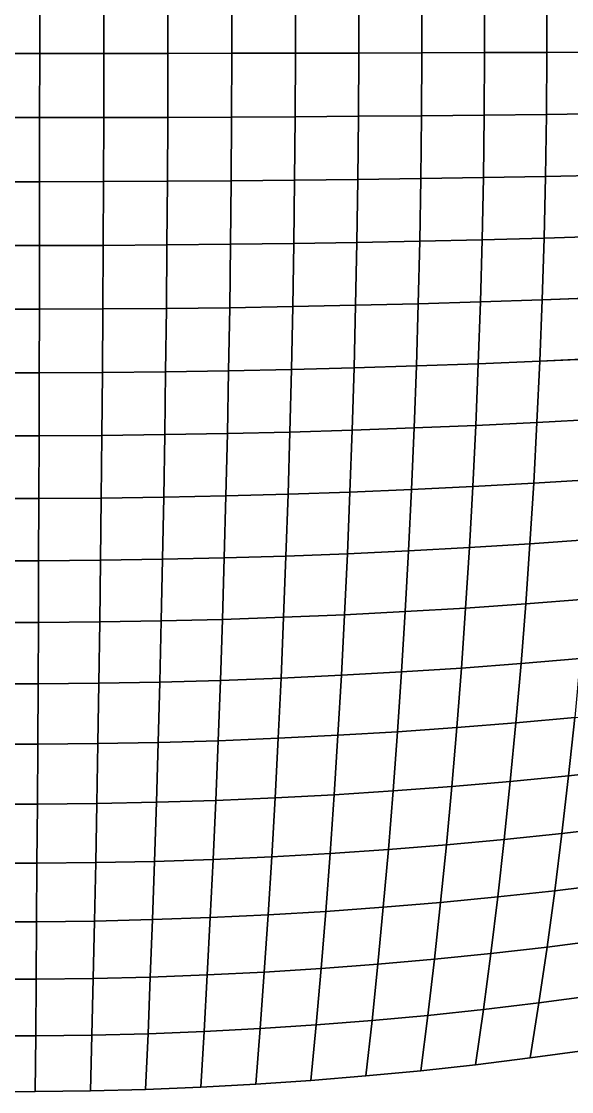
# Model space of a CAD drawing. Header units: millimetres. Extents: x -17.8 to 18.5, y -17.8 to 17.8.
# Drawn here: x 0.23 to 9.4, y -17.84 to 0 of the extents above; entities that cross this region are included whole.
import ezdxf

# ---------------------------------------------------------------- set-up
doc = ezdxf.new("R2010")
doc.units = ezdxf.units.MM
doc.layers.add('Test6 LowerTendons', color=90, linetype='Continuous')
doc.layers.add('Test6 TestBases', color=40, linetype='Continuous')
doc.layers.add('Test6 UpperTendons', color=203, linetype='Continuous', true_color=0xaa38c7)

msp = doc.modelspace()

# ---------------------------------------------------------------- linework, layer by layer
at = {"layer": 'Test6 LowerTendons'}
for p, q in [((0.534881, 0.534881, 34.99179), (0.534881, -0.534881, 34.99179)), ((1.604145, 0.534382, 34.959101), (1.604145, -0.534382, 34.959101)), ((2.671911, -0.533383, 34.893752), (2.671911, 0.533383, 34.893752)), ((3.737182, 0.531886, 34.795806), (3.737182, -0.531886, 34.795806)), ((4.798963, -0.529892, 34.665353), (4.798963, 0.529892, 34.665353)), ((5.856262, 0.527402, 34.502516), (5.856262, -0.527402, 34.502516)), ((6.908094, -0.524421, 34.307446), (6.908094, 0.524421, 34.307446)), ((7.953474, 0.520949, 34.080323), (7.953474, -0.520949, 34.080323)), ((8.991429, -0.51699, 33.821362), (8.991429, 0.51699, 33.821362)), ((0.534881, -0.534881, 34.99179), (0.534382, -1.604145, 34.959101)), ((1.604145, -0.534382, 34.959101), (1.602649, -1.602649, 34.926503)), ((2.669428, -1.59966, 34.861337), (2.671911, -0.533383, 34.893752)), ((3.737182, -0.531886, 34.795806), (3.73373, -1.595177, 34.763663)), ((4.794563, -1.589208, 34.63357), (4.798963, -0.529892, 34.665353)), ((5.856262, -0.527402, 34.502516), (5.850943, -1.581756, 34.471178)), ((6.90189, -1.57283, 34.276635), (6.908094, -0.524421, 34.307446)), ((7.953474, -0.520949, 34.080323), (7.946426, -1.562435, 34.050121)), ((8.983581, -1.550584, 33.791842), (8.991429, -0.51699, 33.821362)), ((0.534382, -1.604145, 34.959101), (0.533383, -2.671911, 34.893752)), ((1.602649, -1.602649, 34.926503), (1.59966, -2.669428, 34.861337)), ((2.664466, -2.664466, 34.796535), (2.669428, -1.59966, 34.861337)), ((3.73373, -1.595177, 34.763663), (3.726828, -2.657029, 34.699403)), ((4.785766, -2.647123, 34.570027), (4.794563, -1.589208, 34.63357)), ((5.850943, -1.581756, 34.471178), (5.840309, -2.634755, 34.408523)), ((6.889486, -2.619939, 34.215033), (6.90189, -1.57283, 34.276635)), ((7.946426, -1.562435, 34.050121), (7.932333, -2.602687, 33.98973)), ((8.967888, -2.583015, 33.732813), (8.983581, -1.550584, 33.791842)), ((0.533383, -2.671911, 34.893752), (0.531886, -3.737182, 34.795806)), ((1.59966, -2.669428, 34.861337), (1.595177, -3.73373, 34.763663)), ((2.657029, -3.726828, 34.699403), (2.664466, -2.664466, 34.796535)), ((3.726828, -2.657029, 34.699403), (3.716482, -3.716482, 34.603079)), ((4.77258, -3.702701, 34.474775), (4.785766, -2.647123, 34.570027)), ((5.840309, -2.634755, 34.408523), (5.824366, -3.685498, 34.314596)), ((6.870889, -3.664885, 34.122677), (6.889486, -2.619939, 34.215033)), ((7.932333, -2.602687, 33.98973), (7.911201, -3.640881, 33.899181)), ((8.944355, -3.613506, 33.644297), (8.967888, -2.583015, 33.732813)), ((0.531886, -3.737182, 34.795806), (0.529892, -4.798963, 34.665353)), ((1.595177, -3.73373, 34.763663), (1.589208, -4.794563, 34.63357)), ((2.647123, -4.785766, 34.570027), (2.657029, -3.726828, 34.699403)), ((3.716482, -3.716482, 34.603079), (3.702701, -4.77258, 34.474775)), ((4.755013, -4.755013, 34.347886), (4.77258, -3.702701, 34.474775)), ((5.824366, -3.685498, 34.314596), (5.803127, -4.733082, 34.189461)), ((6.846111, -4.706802, 33.999623), (6.870889, -3.664885, 34.122677)), ((7.911201, -3.640881, 33.899181), (7.883041, -4.676193, 33.778521)), ((8.912993, -4.64128, 33.526329), (8.944355, -3.613506, 33.644297)), ((0.529892, -4.798963, 34.665353), (0.527402, -5.856262, 34.502516)), ((1.589208, -4.794563, 34.63357), (1.581756, -5.850943, 34.471178)), ((2.634755, -5.840309, 34.408523), (2.647123, -4.785766, 34.570027)), ((3.702701, -4.77258, 34.474775), (3.685498, -5.824366, 34.314596)), ((4.733082, -5.803127, 34.189461), (4.755013, -4.755013, 34.347886)), ((5.803127, -4.733082, 34.189461), (5.776605, -5.776605, 34.033209)), ((6.815168, -5.744821, 33.845948), (6.846111, -4.706802, 33.999623)), ((7.883041, -4.676193, 33.778521), (7.84787, -5.707795, 33.627811)), ((8.873814, -5.665556, 33.378954), (8.912993, -4.64128, 33.526329)), ((7.84787, -5.707795, 33.627811), (7.805703, -6.734861, 33.447127)), ((8.826832, -6.68555, 33.202231), (8.873814, -5.665556, 33.378954)), ((0.527402, -5.856262, 34.502516), (0.524421, -6.908094, 34.307446)), ((1.581756, -5.850943, 34.471178), (1.57283, -6.90189, 34.276635)), ((2.619939, -6.889486, 34.215033), (2.634755, -5.840309, 34.408523)), ((3.685498, -5.824366, 34.314596), (3.664885, -6.870889, 34.122677)), ((4.706802, -6.846111, 33.999623), (4.733082, -5.803127, 34.189461)), ((5.776605, -5.776605, 34.033209), (5.744821, -6.815168, 33.845948)), ((6.778076, -6.778076, 33.661744), (6.815168, -5.744821, 33.845948)), ((6.734861, -7.805703, 33.447127), (6.778076, -6.778076, 33.661744)), ((7.805703, -6.734861, 33.447127), (7.756563, -7.756563, 33.236563)), ((8.772066, -7.700475, 32.996231), (8.826832, -6.68555, 33.202231)), ((0.524421, -6.908094, 34.307446), (0.520949, -7.953474, 34.080323)), ((1.57283, -6.90189, 34.276635), (1.562435, -7.946426, 34.050121)), ((2.602687, -7.932333, 33.98973), (2.619939, -6.889486, 34.215033)), ((3.664885, -6.870889, 34.122677), (3.640881, -7.911201, 33.899181)), ((4.676193, -7.883041, 33.778521), (4.706802, -6.846111, 33.999623)), ((5.744821, -6.815168, 33.845948), (5.707795, -7.84787, 33.627811)), ((5.707795, -7.84787, 33.627811), (5.665556, -8.873814, 33.378954)), ((6.68555, -8.826832, 33.202231), (6.734861, -7.805703, 33.447127)), ((7.756563, -7.756563, 33.236563), (7.700475, -8.772066, 32.996231)), ((8.70954, -8.70954, 32.761037), (8.772066, -7.700475, 32.996231)), ((0.520949, -7.953474, 34.080323), (0.51699, -8.991429, 33.821362)), ((1.562435, -7.946426, 34.050121), (1.550584, -8.983581, 33.791842)), ((2.583015, -8.967888, 33.732813), (2.602687, -7.932333, 33.98973)), ((3.640881, -7.911201, 33.899181), (3.613506, -8.944355, 33.644297)), ((4.64128, -8.912993, 33.526329), (4.676193, -7.883041, 33.778521)), ((8.639279, -9.711949, 32.496748), (8.70954, -8.70954, 32.761037)), ((4.602091, -9.935046, 33.243245), (4.64128, -8.912993, 33.526329)), ((5.665556, -8.873814, 33.378954), (5.618132, -9.892103, 33.099555)), ((6.630173, -9.840596, 32.927211), (6.68555, -8.826832, 33.202231)), ((7.700475, -8.772066, 32.996231), (7.63747, -9.780539, 32.726255)), ((0.51699, -8.991429, 33.821362), (0.512549, -10.020986, 33.530803)), ((1.550584, -8.983581, 33.791842), (1.537286, -10.012388, 33.502037)), ((2.560939, -9.995196, 33.44451), (2.583015, -8.967888, 33.732813)), ((3.613506, -8.944355, 33.644297), (3.582782, -9.969414, 33.35824)), ((7.63747, -9.780539, 32.726255), (7.567581, -10.781144, 32.426784)), ((8.561313, -10.7069, 32.203477), (8.639279, -9.711949, 32.496748)), ((3.582782, -9.969414, 33.35824), (3.548736, -10.98544, 33.041251)), ((4.558656, -10.948282, 32.929493), (4.602091, -9.935046, 33.243245)), ((5.618132, -9.892103, 33.099555), (5.565559, -10.901844, 32.789816)), ((6.568764, -10.846128, 32.62224), (6.630173, -9.840596, 32.927211)), ((0.512549, -10.020986, 33.530803), (0.507629, -11.041185, 33.208918)), ((1.537286, -10.012388, 33.502037), (1.522554, -11.031893, 33.180971)), ((2.536478, -11.013311, 33.12508), (2.560939, -9.995196, 33.44451)), ((6.501365, -11.84256, 32.287517), (6.568764, -10.846128, 32.62224)), ((7.567581, -10.781144, 32.426784), (7.490847, -11.773042, 32.097982)), ((8.475677, -11.693587, 31.881354), (8.561313, -10.7069, 32.203477)), ((0.507629, -11.041185, 33.208918), (0.502234, -12.051073, 32.856005)), ((1.522554, -11.031893, 33.180971), (1.5064, -12.041147, 32.82894)), ((2.509658, -12.02129, 32.774806), (2.536478, -11.013311, 33.12508)), ((3.548736, -10.98544, 33.041251), (3.511398, -11.991507, 32.693601)), ((4.51101, -11.951791, 32.585322), (4.558656, -10.948282, 32.929493)), ((5.565559, -10.901844, 32.789816), (5.507874, -11.902143, 32.449962)), ((7.490847, -11.773042, 32.097982), (7.407311, -12.755392, 31.74003)), ((8.382407, -12.671196, 31.530522), (8.475677, -11.693587, 31.881354)), ((9.455195, -11.604194, 31.637632), (9.352706, -12.576426, 31.294699)), ((4.459191, -12.944665, 32.211008), (4.51101, -11.951791, 32.585322)), ((5.507874, -11.902143, 32.449962), (5.44512, -12.892112, 32.08024)), ((6.428018, -12.829026, 31.923259), (6.501365, -11.84256, 32.287517)), ((0.502234, -12.051073, 32.856005), (0.49637, -13.049708, 32.472396)), ((1.5064, -12.041147, 32.82894), (1.488841, -13.039207, 32.446265)), ((2.480498, -13.018203, 32.394001), (2.509658, -12.02129, 32.774806)), ((3.511398, -11.991507, 32.693601), (3.470798, -12.986691, 32.315587)), ((9.352706, -12.576426, 31.294699), (9.241821, -13.539318, 30.923671)), ((6.348773, -13.804657, 31.529705), (6.428018, -12.829026, 31.923259)), ((7.407311, -12.755392, 31.74003), (7.317019, -13.727349, 31.353133)), ((8.28155, -13.638912, 31.151145), (8.382407, -12.671196, 31.530522)), ((2.449027, -14.003125, 31.983004), (2.480498, -13.018203, 32.394001)), ((3.470798, -12.986691, 32.315587), (3.426972, -13.970081, 31.90753)), ((4.403241, -13.925999, 31.806851), (4.459191, -12.944665, 32.211008)), ((5.44512, -12.892112, 32.08024), (5.377342, -13.870866, 31.680926)), ((0.49637, -13.049708, 32.472396), (0.490043, -14.036156, 32.058446)), ((1.488841, -13.039207, 32.446265), (1.469891, -14.025147, 32.033302)), ((9.241821, -13.539318, 30.923671), (9.12258, -14.492068, 30.524684)), ((7.317019, -13.727349, 31.353133), (7.220024, -14.688065, 30.937515)), ((8.173152, -14.595909, 30.743404), (8.28155, -13.638912, 31.151145)), ((5.377342, -13.870866, 31.680926), (5.304592, -14.837521, 31.252314)), ((6.263682, -14.768588, 31.10712), (6.348773, -13.804657, 31.529705)), ((0.490043, -14.036156, 32.058446), (0.483257, -15.009495, 31.614543)), ((1.469891, -14.025147, 32.033302), (1.449569, -14.998046, 31.590428)), ((2.415272, -14.975141, 31.542184), (2.449027, -14.003125, 31.983004)), ((3.426972, -13.970081, 31.90753), (3.379956, -14.940767, 31.469782)), ((4.343204, -14.894903, 31.373177), (4.403241, -13.925999, 31.806851)), ((8.057267, -15.541355, 30.3075), (8.173152, -14.595909, 30.743404)), ((9.12258, -14.492068, 30.524684), (8.99503, -15.43387, 30.09789)), ((6.172803, -15.719954, 30.655789), (6.263682, -14.768588, 31.10712)), ((7.220024, -14.688065, 30.937515), (7.116385, -15.636694, 30.493421)), ((2.379264, -15.93335, 31.071937), (2.415272, -14.975141, 31.542184)), ((3.379956, -14.940767, 31.469782), (3.329792, -15.897856, 31.002718)), ((4.279131, -15.850484, 30.910339), (4.343204, -14.894903, 31.373177)), ((5.304592, -14.837521, 31.252314), (5.226924, -15.791199, 30.794726)), ((0.483257, -15.009495, 31.614543), (0.47602, -15.968816, 31.1411)), ((1.449569, -14.998046, 31.590428), (1.427893, -15.956997, 31.118052)), ((8.99503, -15.43387, 30.09789), (8.859219, -16.363905, 29.643461)), ((7.116385, -15.636694, 30.493421), (7.006161, -16.572383, 30.021121)), ((7.933954, -16.474418, 29.843656), (8.057267, -15.541355, 30.3075)), ((4.211071, -16.791863, 30.418713), (4.279131, -15.850484, 30.910339)), ((5.226924, -15.791199, 30.794726), (5.144397, -16.731028, 30.30851)), ((6.076198, -16.657892, 30.176023), (6.172803, -15.719954, 30.655789)), ((0.47602, -15.968816, 31.1411), (0.468338, -16.913224, 30.638561)), ((1.427893, -15.956997, 31.118052), (1.404885, -16.901106, 30.61661)), ((2.341035, -16.876859, 30.572685), (2.379264, -15.93335, 31.071937)), ((3.329792, -15.897856, 31.002718), (3.276522, -16.840457, 30.506741)), ((8.859219, -16.363905, 29.643461), (8.715208, -17.281346, 29.161588)), ((7.006161, -16.572383, 30.021121), (6.889425, -17.494281, 29.520906)), ((7.803278, -17.394254, 29.352116), (7.933954, -16.474418, 29.843656)), ((5.144397, -16.731028, 30.30851), (5.057073, -17.656139, 29.794038)), ((5.973935, -17.581541, 29.668155), (6.076198, -16.657892, 30.176023)), ((0.468338, -16.913224, 30.638561), (0.460219, -17.841834, 30.107392)), ((1.404885, -16.901106, 30.61661), (1.380563, -17.829491, 30.086562)), ((2.300619, -17.804788, 30.044876), (2.341035, -16.876859, 30.572685)), ((3.276522, -16.840457, 30.506741), (3.220194, -17.767695, 29.982283)), ((4.139084, -17.718166, 29.898704), (4.211071, -16.791863, 30.418713))]:
    msp.add_line(p, q, dxfattribs=at)
at = {"layer": 'Test6 TestBases'}
for points in [[(0.534881, 0.534881, 34.99179), (-0.534881, 0.534881, 34.99179), (-0.534881, -0.534881, 34.99179), (0.534881, -0.534881, 34.99179)], [(0.534881, 0.534881, 34.99179), (1.604145, 0.534382, 34.959101), (1.604145, -0.534382, 34.959101), (0.534881, -0.534881, 34.99179)], [(1.604145, 0.534382, 34.959101), (2.671911, 0.533383, 34.893752), (2.671911, -0.533383, 34.893752), (1.604145, -0.534382, 34.959101)], [(2.671911, 0.533383, 34.893752), (3.737182, 0.531886, 34.795806), (3.737182, -0.531886, 34.795806), (2.671911, -0.533383, 34.893752)], [(3.737182, 0.531886, 34.795806), (4.798963, 0.529892, 34.665353), (4.798963, -0.529892, 34.665353), (3.737182, -0.531886, 34.795806)], [(4.798963, 0.529892, 34.665353), (5.856262, 0.527402, 34.502516), (5.856262, -0.527402, 34.502516), (4.798963, -0.529892, 34.665353)], [(5.856262, 0.527402, 34.502516), (6.908094, 0.524421, 34.307446), (6.908094, -0.524421, 34.307446), (5.856262, -0.527402, 34.502516)], [(6.908094, 0.524421, 34.307446), (7.953474, 0.520949, 34.080323), (7.953474, -0.520949, 34.080323), (6.908094, -0.524421, 34.307446)], [(7.953474, 0.520949, 34.080323), (8.991429, 0.51699, 33.821362), (8.991429, -0.51699, 33.821362), (7.953474, -0.520949, 34.080323)], [(8.991429, 0.51699, 33.821362), (10.020986, 0.512549, 33.530803), (10.020986, -0.512549, 33.530803), (8.991429, -0.51699, 33.821362)], [(-0.534881, -0.534881, 34.99179), (-0.534382, -1.604145, 34.959101), (0.534382, -1.604145, 34.959101), (0.534881, -0.534881, 34.99179)], [(1.604145, -0.534382, 34.959101), (1.602649, -1.602649, 34.926503), (0.534382, -1.604145, 34.959101), (0.534881, -0.534881, 34.99179)], [(2.671911, -0.533383, 34.893752), (2.669428, -1.59966, 34.861337), (1.602649, -1.602649, 34.926503), (1.604145, -0.534382, 34.959101)], [(3.737182, -0.531886, 34.795806), (3.73373, -1.595177, 34.763663), (2.669428, -1.59966, 34.861337), (2.671911, -0.533383, 34.893752)], [(4.798963, -0.529892, 34.665353), (4.794563, -1.589208, 34.63357), (3.73373, -1.595177, 34.763663), (3.737182, -0.531886, 34.795806)], [(5.856262, -0.527402, 34.502516), (5.850943, -1.581756, 34.471178), (4.794563, -1.589208, 34.63357), (4.798963, -0.529892, 34.665353)], [(6.908094, -0.524421, 34.307446), (6.90189, -1.57283, 34.276635), (5.850943, -1.581756, 34.471178), (5.856262, -0.527402, 34.502516)], [(7.953474, -0.520949, 34.080323), (7.946426, -1.562435, 34.050121), (6.90189, -1.57283, 34.276635), (6.908094, -0.524421, 34.307446)], [(8.991429, -0.51699, 33.821362), (8.983581, -1.550584, 33.791842), (7.946426, -1.562435, 34.050121), (7.953474, -0.520949, 34.080323)], [(10.020986, -0.512549, 33.530803), (10.012388, -1.537286, 33.502037), (8.983581, -1.550584, 33.791842), (8.991429, -0.51699, 33.821362)], [(0.534382, -1.604145, 34.959101), (-0.534382, -1.604145, 34.959101), (-0.533383, -2.671911, 34.893752), (0.533383, -2.671911, 34.893752)], [(0.534382, -1.604145, 34.959101), (1.602649, -1.602649, 34.926503), (1.59966, -2.669428, 34.861337), (0.533383, -2.671911, 34.893752)], [(1.602649, -1.602649, 34.926503), (2.669428, -1.59966, 34.861337), (2.664466, -2.664466, 34.796535), (1.59966, -2.669428, 34.861337)], [(2.669428, -1.59966, 34.861337), (3.73373, -1.595177, 34.763663), (3.726828, -2.657029, 34.699403), (2.664466, -2.664466, 34.796535)], [(3.73373, -1.595177, 34.763663), (4.794563, -1.589208, 34.63357), (4.785766, -2.647123, 34.570027), (3.726828, -2.657029, 34.699403)], [(4.794563, -1.589208, 34.63357), (5.850943, -1.581756, 34.471178), (5.840309, -2.634755, 34.408523), (4.785766, -2.647123, 34.570027)], [(5.850943, -1.581756, 34.471178), (6.90189, -1.57283, 34.276635), (6.889486, -2.619939, 34.215033), (5.840309, -2.634755, 34.408523)], [(6.90189, -1.57283, 34.276635), (7.946426, -1.562435, 34.050121), (7.932333, -2.602687, 33.98973), (6.889486, -2.619939, 34.215033)], [(7.946426, -1.562435, 34.050121), (8.983581, -1.550584, 33.791842), (8.967888, -2.583015, 33.732813), (7.932333, -2.602687, 33.98973)], [(10.012388, -1.537286, 33.502037), (9.995196, -2.560939, 33.44451), (8.967888, -2.583015, 33.732813), (8.983581, -1.550584, 33.791842)], [(-0.533383, -2.671911, 34.893752), (-0.531886, -3.737182, 34.795806), (0.531886, -3.737182, 34.795806), (0.533383, -2.671911, 34.893752)], [(1.59966, -2.669428, 34.861337), (1.595177, -3.73373, 34.763663), (0.531886, -3.737182, 34.795806), (0.533383, -2.671911, 34.893752)], [(2.664466, -2.664466, 34.796535), (2.657029, -3.726828, 34.699403), (1.595177, -3.73373, 34.763663), (1.59966, -2.669428, 34.861337)], [(3.726828, -2.657029, 34.699403), (3.716482, -3.716482, 34.603079), (2.657029, -3.726828, 34.699403), (2.664466, -2.664466, 34.796535)], [(4.785766, -2.647123, 34.570027), (4.77258, -3.702701, 34.474775), (3.716482, -3.716482, 34.603079), (3.726828, -2.657029, 34.699403)], [(5.840309, -2.634755, 34.408523), (5.824366, -3.685498, 34.314596), (4.77258, -3.702701, 34.474775), (4.785766, -2.647123, 34.570027)], [(6.889486, -2.619939, 34.215033), (6.870889, -3.664885, 34.122677), (5.824366, -3.685498, 34.314596), (5.840309, -2.634755, 34.408523)], [(7.932333, -2.602687, 33.98973), (7.911201, -3.640881, 33.899181), (6.870889, -3.664885, 34.122677), (6.889486, -2.619939, 34.215033)], [(8.967888, -2.583015, 33.732813), (8.944355, -3.613506, 33.644297), (7.911201, -3.640881, 33.899181), (7.932333, -2.602687, 33.98973)], [(9.995196, -2.560939, 33.44451), (9.969414, -3.582782, 33.35824), (8.944355, -3.613506, 33.644297), (8.967888, -2.583015, 33.732813)], [(0.531886, -3.737182, 34.795806), (-0.531886, -3.737182, 34.795806), (-0.529892, -4.798963, 34.665353), (0.529892, -4.798963, 34.665353)], [(0.531886, -3.737182, 34.795806), (1.595177, -3.73373, 34.763663), (1.589208, -4.794563, 34.63357), (0.529892, -4.798963, 34.665353)], [(1.595177, -3.73373, 34.763663), (2.657029, -3.726828, 34.699403), (2.647123, -4.785766, 34.570027), (1.589208, -4.794563, 34.63357)], [(2.657029, -3.726828, 34.699403), (3.716482, -3.716482, 34.603079), (3.702701, -4.77258, 34.474775), (2.647123, -4.785766, 34.570027)], [(3.716482, -3.716482, 34.603079), (4.77258, -3.702701, 34.474775), (4.755013, -4.755013, 34.347886), (3.702701, -4.77258, 34.474775)], [(4.77258, -3.702701, 34.474775), (5.824366, -3.685498, 34.314596), (5.803127, -4.733082, 34.189461), (4.755013, -4.755013, 34.347886)], [(5.824366, -3.685498, 34.314596), (6.870889, -3.664885, 34.122677), (6.846111, -4.706802, 33.999623), (5.803127, -4.733082, 34.189461)], [(6.870889, -3.664885, 34.122677), (7.911201, -3.640881, 33.899181), (7.883041, -4.676193, 33.778521), (6.846111, -4.706802, 33.999623)], [(7.911201, -3.640881, 33.899181), (8.944355, -3.613506, 33.644297), (8.912993, -4.64128, 33.526329), (7.883041, -4.676193, 33.778521)], [(8.944355, -3.613506, 33.644297), (9.969414, -3.582782, 33.35824), (9.935046, -4.602091, 33.243245), (8.912993, -4.64128, 33.526329)], [(9.935046, -4.602091, 33.243245), (9.892103, -5.618132, 33.099555), (8.873814, -5.665556, 33.378954), (8.912993, -4.64128, 33.526329)], [(0.529892, -4.798963, 34.665353), (-0.529892, -4.798963, 34.665353), (-0.527402, -5.856262, 34.502516), (0.527402, -5.856262, 34.502516)], [(1.589208, -4.794563, 34.63357), (1.581756, -5.850943, 34.471178), (0.527402, -5.856262, 34.502516), (0.529892, -4.798963, 34.665353)], [(2.647123, -4.785766, 34.570027), (2.634755, -5.840309, 34.408523), (1.581756, -5.850943, 34.471178), (1.589208, -4.794563, 34.63357)], [(3.702701, -4.77258, 34.474775), (3.685498, -5.824366, 34.314596), (2.634755, -5.840309, 34.408523), (2.647123, -4.785766, 34.570027)], [(4.755013, -4.755013, 34.347886), (4.733082, -5.803127, 34.189461), (3.685498, -5.824366, 34.314596), (3.702701, -4.77258, 34.474775)], [(5.803127, -4.733082, 34.189461), (5.776605, -5.776605, 34.033209), (4.733082, -5.803127, 34.189461), (4.755013, -4.755013, 34.347886)], [(6.846111, -4.706802, 33.999623), (6.815168, -5.744821, 33.845948), (5.776605, -5.776605, 34.033209), (5.803127, -4.733082, 34.189461)], [(7.883041, -4.676193, 33.778521), (7.84787, -5.707795, 33.627811), (6.815168, -5.744821, 33.845948), (6.846111, -4.706802, 33.999623)], [(8.912993, -4.64128, 33.526329), (8.873814, -5.665556, 33.378954), (7.84787, -5.707795, 33.627811), (7.883041, -4.676193, 33.778521)], [(6.815168, -5.744821, 33.845948), (7.84787, -5.707795, 33.627811), (7.805703, -6.734861, 33.447127), (6.778076, -6.778076, 33.661744)], [(7.84787, -5.707795, 33.627811), (8.873814, -5.665556, 33.378954), (8.826832, -6.68555, 33.202231), (7.805703, -6.734861, 33.447127)], [(8.873814, -5.665556, 33.378954), (9.892103, -5.618132, 33.099555), (9.840596, -6.630173, 32.927211), (8.826832, -6.68555, 33.202231)], [(0.527402, -5.856262, 34.502516), (-0.527402, -5.856262, 34.502516), (-0.524421, -6.908094, 34.307446), (0.524421, -6.908094, 34.307446)], [(0.527402, -5.856262, 34.502516), (1.581756, -5.850943, 34.471178), (1.57283, -6.90189, 34.276635), (0.524421, -6.908094, 34.307446)], [(1.581756, -5.850943, 34.471178), (2.634755, -5.840309, 34.408523), (2.619939, -6.889486, 34.215033), (1.57283, -6.90189, 34.276635)], [(2.634755, -5.840309, 34.408523), (3.685498, -5.824366, 34.314596), (3.664885, -6.870889, 34.122677), (2.619939, -6.889486, 34.215033)], [(3.685498, -5.824366, 34.314596), (4.733082, -5.803127, 34.189461), (4.706802, -6.846111, 33.999623), (3.664885, -6.870889, 34.122677)], [(4.733082, -5.803127, 34.189461), (5.776605, -5.776605, 34.033209), (5.744821, -6.815168, 33.845948), (4.706802, -6.846111, 33.999623)], [(5.776605, -5.776605, 34.033209), (6.815168, -5.744821, 33.845948), (6.778076, -6.778076, 33.661744), (5.744821, -6.815168, 33.845948)], [(6.778076, -6.778076, 33.661744), (6.734861, -7.805703, 33.447127), (5.707795, -7.84787, 33.627811), (5.744821, -6.815168, 33.845948)], [(7.805703, -6.734861, 33.447127), (7.756563, -7.756563, 33.236563), (6.734861, -7.805703, 33.447127), (6.778076, -6.778076, 33.661744)], [(8.826832, -6.68555, 33.202231), (8.772066, -7.700475, 32.996231), (7.756563, -7.756563, 33.236563), (7.805703, -6.734861, 33.447127)], [(9.840596, -6.630173, 32.927211), (9.780539, -7.63747, 32.726255), (8.772066, -7.700475, 32.996231), (8.826832, -6.68555, 33.202231)], [(0.524421, -6.908094, 34.307446), (-0.524421, -6.908094, 34.307446), (-0.520949, -7.953474, 34.080323), (0.520949, -7.953474, 34.080323)], [(1.57283, -6.90189, 34.276635), (1.562435, -7.946426, 34.050121), (0.520949, -7.953474, 34.080323), (0.524421, -6.908094, 34.307446)], [(2.619939, -6.889486, 34.215033), (2.602687, -7.932333, 33.98973), (1.562435, -7.946426, 34.050121), (1.57283, -6.90189, 34.276635)], [(3.664885, -6.870889, 34.122677), (3.640881, -7.911201, 33.899181), (2.602687, -7.932333, 33.98973), (2.619939, -6.889486, 34.215033)], [(4.706802, -6.846111, 33.999623), (4.676193, -7.883041, 33.778521), (3.640881, -7.911201, 33.899181), (3.664885, -6.870889, 34.122677)], [(5.744821, -6.815168, 33.845948), (5.707795, -7.84787, 33.627811), (4.676193, -7.883041, 33.778521), (4.706802, -6.846111, 33.999623)], [(8.772066, -7.700475, 32.996231), (9.780539, -7.63747, 32.726255), (9.711949, -8.639279, 32.496748), (8.70954, -8.70954, 32.761037)], [(4.676193, -7.883041, 33.778521), (5.707795, -7.84787, 33.627811), (5.665556, -8.873814, 33.378954), (4.64128, -8.912993, 33.526329)], [(5.707795, -7.84787, 33.627811), (6.734861, -7.805703, 33.447127), (6.68555, -8.826832, 33.202231), (5.665556, -8.873814, 33.378954)], [(6.734861, -7.805703, 33.447127), (7.756563, -7.756563, 33.236563), (7.700475, -8.772066, 32.996231), (6.68555, -8.826832, 33.202231)], [(7.756563, -7.756563, 33.236563), (8.772066, -7.700475, 32.996231), (8.70954, -8.70954, 32.761037), (7.700475, -8.772066, 32.996231)], [(0.520949, -7.953474, 34.080323), (-0.520949, -7.953474, 34.080323), (-0.51699, -8.991429, 33.821362), (0.51699, -8.991429, 33.821362)], [(0.520949, -7.953474, 34.080323), (1.562435, -7.946426, 34.050121), (1.550584, -8.983581, 33.791842), (0.51699, -8.991429, 33.821362)], [(1.562435, -7.946426, 34.050121), (2.602687, -7.932333, 33.98973), (2.583015, -8.967888, 33.732813), (1.550584, -8.983581, 33.791842)], [(2.602687, -7.932333, 33.98973), (3.640881, -7.911201, 33.899181), (3.613506, -8.944355, 33.644297), (2.583015, -8.967888, 33.732813)], [(3.640881, -7.911201, 33.899181), (4.676193, -7.883041, 33.778521), (4.64128, -8.912993, 33.526329), (3.613506, -8.944355, 33.644297)], [(8.70954, -8.70954, 32.761037), (8.639279, -9.711949, 32.496748), (7.63747, -9.780539, 32.726255), (7.700475, -8.772066, 32.996231)], [(9.711949, -8.639279, 32.496748), (9.634845, -9.634845, 32.238754), (8.639279, -9.711949, 32.496748), (8.70954, -8.70954, 32.761037)], [(4.64128, -8.912993, 33.526329), (4.602091, -9.935046, 33.243245), (3.582782, -9.969414, 33.35824), (3.613506, -8.944355, 33.644297)], [(5.665556, -8.873814, 33.378954), (5.618132, -9.892103, 33.099555), (4.602091, -9.935046, 33.243245), (4.64128, -8.912993, 33.526329)], [(6.68555, -8.826832, 33.202231), (6.630173, -9.840596, 32.927211), (5.618132, -9.892103, 33.099555), (5.665556, -8.873814, 33.378954)], [(7.700475, -8.772066, 32.996231), (7.63747, -9.780539, 32.726255), (6.630173, -9.840596, 32.927211), (6.68555, -8.826832, 33.202231)], [(0.51699, -8.991429, 33.821362), (-0.51699, -8.991429, 33.821362), (-0.512549, -10.020986, 33.530803), (0.512549, -10.020986, 33.530803)], [(1.550584, -8.983581, 33.791842), (1.537286, -10.012388, 33.502037), (0.512549, -10.020986, 33.530803), (0.51699, -8.991429, 33.821362)], [(2.583015, -8.967888, 33.732813), (2.560939, -9.995196, 33.44451), (1.537286, -10.012388, 33.502037), (1.550584, -8.983581, 33.791842)], [(3.613506, -8.944355, 33.644297), (3.582782, -9.969414, 33.35824), (2.560939, -9.995196, 33.44451), (2.583015, -8.967888, 33.732813)], [(6.630173, -9.840596, 32.927211), (7.63747, -9.780539, 32.726255), (7.567581, -10.781144, 32.426784), (6.568764, -10.846128, 32.62224)], [(7.63747, -9.780539, 32.726255), (8.639279, -9.711949, 32.496748), (8.561313, -10.7069, 32.203477), (7.567581, -10.781144, 32.426784)], [(8.639279, -9.711949, 32.496748), (9.634845, -9.634845, 32.238754), (9.549251, -10.623407, 31.952352), (8.561313, -10.7069, 32.203477)], [(3.582782, -9.969414, 33.35824), (3.548736, -10.98544, 33.041251), (2.536478, -11.013311, 33.12508), (2.560939, -9.995196, 33.44451)], [(3.582782, -9.969414, 33.35824), (4.602091, -9.935046, 33.243245), (4.558656, -10.948282, 32.929493), (3.548736, -10.98544, 33.041251)], [(4.602091, -9.935046, 33.243245), (5.618132, -9.892103, 33.099555), (5.565559, -10.901844, 32.789816), (4.558656, -10.948282, 32.929493)], [(5.618132, -9.892103, 33.099555), (6.630173, -9.840596, 32.927211), (6.568764, -10.846128, 32.62224), (5.565559, -10.901844, 32.789816)], [(0.512549, -10.020986, 33.530803), (-0.512549, -10.020986, 33.530803), (-0.507629, -11.041185, 33.208918), (0.507629, -11.041185, 33.208918)], [(1.537286, -10.012388, 33.502037), (1.522554, -11.031893, 33.180971), (0.507629, -11.041185, 33.208918), (0.512549, -10.020986, 33.530803)], [(2.560939, -9.995196, 33.44451), (2.536478, -11.013311, 33.12508), (1.522554, -11.031893, 33.180971), (1.537286, -10.012388, 33.502037)], [(9.549251, -10.623407, 31.952352), (9.455195, -11.604194, 31.637632), (8.475677, -11.693587, 31.881354), (8.561313, -10.7069, 32.203477)], [(6.568764, -10.846128, 32.62224), (6.501365, -11.84256, 32.287517), (5.507874, -11.902143, 32.449962), (5.565559, -10.901844, 32.789816)], [(7.567581, -10.781144, 32.426784), (7.490847, -11.773042, 32.097982), (6.501365, -11.84256, 32.287517), (6.568764, -10.846128, 32.62224)], [(8.561313, -10.7069, 32.203477), (8.475677, -11.693587, 31.881354), (7.490847, -11.773042, 32.097982), (7.567581, -10.781144, 32.426784)], [(0.507629, -11.041185, 33.208918), (-0.507629, -11.041185, 33.208918), (-0.502234, -12.051073, 32.856005), (0.502234, -12.051073, 32.856005)], [(1.522554, -11.031893, 33.180971), (1.5064, -12.041147, 32.82894), (0.502234, -12.051073, 32.856005), (0.507629, -11.041185, 33.208918)], [(2.536478, -11.013311, 33.12508), (2.509658, -12.02129, 32.774806), (1.5064, -12.041147, 32.82894), (1.522554, -11.031893, 33.180971)], [(3.548736, -10.98544, 33.041251), (3.511398, -11.991507, 32.693601), (2.509658, -12.02129, 32.774806), (2.536478, -11.013311, 33.12508)], [(4.558656, -10.948282, 32.929493), (4.51101, -11.951791, 32.585322), (3.511398, -11.991507, 32.693601), (3.548736, -10.98544, 33.041251)], [(5.565559, -10.901844, 32.789816), (5.507874, -11.902143, 32.449962), (4.51101, -11.951791, 32.585322), (4.558656, -10.948282, 32.929493)], [(10.428731, -11.504865, 31.366821), (10.317587, -12.471067, 31.032526), (9.352706, -12.576426, 31.294699), (9.455195, -11.604194, 31.637632)], [(7.490847, -11.773042, 32.097982), (7.407311, -12.755392, 31.74003), (6.428018, -12.829026, 31.923259), (6.501365, -11.84256, 32.287517)], [(8.475677, -11.693587, 31.881354), (8.382407, -12.671196, 31.530522), (7.407311, -12.755392, 31.74003), (7.490847, -11.773042, 32.097982)], [(9.455195, -11.604194, 31.637632), (9.352706, -12.576426, 31.294699), (8.382407, -12.671196, 31.530522), (8.475677, -11.693587, 31.881354)], [(4.51101, -11.951791, 32.585322), (4.459191, -12.944665, 32.211008), (3.470798, -12.986691, 32.315587), (3.511398, -11.991507, 32.693601)], [(5.507874, -11.902143, 32.449962), (5.44512, -12.892112, 32.08024), (4.459191, -12.944665, 32.211008), (4.51101, -11.951791, 32.585322)], [(6.501365, -11.84256, 32.287517), (6.428018, -12.829026, 31.923259), (5.44512, -12.892112, 32.08024), (5.507874, -11.902143, 32.449962)], [(-0.502234, -12.051073, 32.856005), (-0.49637, -13.049708, 32.472396), (0.49637, -13.049708, 32.472396), (0.502234, -12.051073, 32.856005)], [(1.5064, -12.041147, 32.82894), (1.488841, -13.039207, 32.446265), (0.49637, -13.049708, 32.472396), (0.502234, -12.051073, 32.856005)], [(2.509658, -12.02129, 32.774806), (2.480498, -13.018203, 32.394001), (1.488841, -13.039207, 32.446265), (1.5064, -12.041147, 32.82894)], [(3.511398, -11.991507, 32.693601), (3.470798, -12.986691, 32.315587), (2.480498, -13.018203, 32.394001), (2.509658, -12.02129, 32.774806)], [(9.352706, -12.576426, 31.294699), (10.317587, -12.471067, 31.032526), (10.197267, -13.428533, 30.670639), (9.241821, -13.539318, 30.923671)], [(8.382407, -12.671196, 31.530522), (9.352706, -12.576426, 31.294699), (9.241821, -13.539318, 30.923671), (8.28155, -13.638912, 31.151145)], [(5.44512, -12.892112, 32.08024), (6.428018, -12.829026, 31.923259), (6.348773, -13.804657, 31.529705), (5.377342, -13.870866, 31.680926)], [(6.428018, -12.829026, 31.923259), (7.407311, -12.755392, 31.74003), (7.317019, -13.727349, 31.353133), (6.348773, -13.804657, 31.529705)], [(7.407311, -12.755392, 31.74003), (8.382407, -12.671196, 31.530522), (8.28155, -13.638912, 31.151145), (7.317019, -13.727349, 31.353133)], [(1.488841, -13.039207, 32.446265), (2.480498, -13.018203, 32.394001), (2.449027, -14.003125, 31.983004), (1.469891, -14.025147, 32.033302)], [(2.480498, -13.018203, 32.394001), (3.470798, -12.986691, 32.315587), (3.426972, -13.970081, 31.90753), (2.449027, -14.003125, 31.983004)], [(3.470798, -12.986691, 32.315587), (4.459191, -12.944665, 32.211008), (4.403241, -13.925999, 31.806851), (3.426972, -13.970081, 31.90753)], [(4.459191, -12.944665, 32.211008), (5.44512, -12.892112, 32.08024), (5.377342, -13.870866, 31.680926), (4.403241, -13.925999, 31.806851)], [(0.49637, -13.049708, 32.472396), (-0.49637, -13.049708, 32.472396), (-0.490043, -14.036156, 32.058446), (0.490043, -14.036156, 32.058446)], [(0.49637, -13.049708, 32.472396), (1.488841, -13.039207, 32.446265), (1.469891, -14.025147, 32.033302), (0.490043, -14.036156, 32.058446)], [(9.241821, -13.539318, 30.923671), (9.12258, -14.492068, 30.524684), (8.173152, -14.595909, 30.743404), (8.28155, -13.638912, 31.151145)], [(10.197267, -13.428533, 30.670639), (10.067804, -14.376491, 30.281244), (9.12258, -14.492068, 30.524684), (9.241821, -13.539318, 30.923671)], [(7.317019, -13.727349, 31.353133), (7.220024, -14.688065, 30.937515), (6.263682, -14.768588, 31.10712), (6.348773, -13.804657, 31.529705)], [(8.28155, -13.638912, 31.151145), (8.173152, -14.595909, 30.743404), (7.220024, -14.688065, 30.937515), (7.317019, -13.727349, 31.353133)], [(5.377342, -13.870866, 31.680926), (5.304592, -14.837521, 31.252314), (4.343204, -14.894903, 31.373177), (4.403241, -13.925999, 31.806851)], [(6.348773, -13.804657, 31.529705), (6.263682, -14.768588, 31.10712), (5.304592, -14.837521, 31.252314), (5.377342, -13.870866, 31.680926)], [(0.490043, -14.036156, 32.058446), (-0.490043, -14.036156, 32.058446), (-0.483257, -15.009495, 31.614543), (0.483257, -15.009495, 31.614543)], [(1.469891, -14.025147, 32.033302), (1.449569, -14.998046, 31.590428), (0.483257, -15.009495, 31.614543), (0.490043, -14.036156, 32.058446)], [(2.449027, -14.003125, 31.983004), (2.415272, -14.975141, 31.542184), (1.449569, -14.998046, 31.590428), (1.469891, -14.025147, 32.033302)], [(3.426972, -13.970081, 31.90753), (3.379956, -14.940767, 31.469782), (2.415272, -14.975141, 31.542184), (2.449027, -14.003125, 31.983004)], [(4.403241, -13.925999, 31.806851), (4.343204, -14.894903, 31.373177), (3.379956, -14.940767, 31.469782), (3.426972, -13.970081, 31.90753)], [(9.12258, -14.492068, 30.524684), (10.067804, -14.376491, 30.281244), (9.929227, -15.31416, 29.864442), (8.99503, -15.43387, 30.09789)], [(7.220024, -14.688065, 30.937515), (8.173152, -14.595909, 30.743404), (8.057267, -15.541355, 30.3075), (7.116385, -15.636694, 30.493421)], [(8.173152, -14.595909, 30.743404), (9.12258, -14.492068, 30.524684), (8.99503, -15.43387, 30.09789), (8.057267, -15.541355, 30.3075)], [(5.304592, -14.837521, 31.252314), (6.263682, -14.768588, 31.10712), (6.172803, -15.719954, 30.655789), (5.226924, -15.791199, 30.794726)], [(6.263682, -14.768588, 31.10712), (7.220024, -14.688065, 30.937515), (7.116385, -15.636694, 30.493421), (6.172803, -15.719954, 30.655789)], [(1.449569, -14.998046, 31.590428), (2.415272, -14.975141, 31.542184), (2.379264, -15.93335, 31.071937), (1.427893, -15.956997, 31.118052)], [(2.415272, -14.975141, 31.542184), (3.379956, -14.940767, 31.469782), (3.329792, -15.897856, 31.002718), (2.379264, -15.93335, 31.071937)], [(3.379956, -14.940767, 31.469782), (4.343204, -14.894903, 31.373177), (4.279131, -15.850484, 30.910339), (3.329792, -15.897856, 31.002718)], [(4.343204, -14.894903, 31.373177), (5.304592, -14.837521, 31.252314), (5.226924, -15.791199, 30.794726), (4.279131, -15.850484, 30.910339)], [(0.483257, -15.009495, 31.614543), (-0.483257, -15.009495, 31.614543), (-0.47602, -15.968816, 31.1411), (0.47602, -15.968816, 31.1411)], [(0.483257, -15.009495, 31.614543), (1.449569, -14.998046, 31.590428), (1.427893, -15.956997, 31.118052), (0.47602, -15.968816, 31.1411)], [(9.929227, -15.31416, 29.864442), (9.781576, -16.240743, 29.42035), (8.859219, -16.363905, 29.643461), (8.99503, -15.43387, 30.09789)], [(8.99503, -15.43387, 30.09789), (8.859219, -16.363905, 29.643461), (7.933954, -16.474418, 29.843656), (8.057267, -15.541355, 30.3075)], [(7.116385, -15.636694, 30.493421), (7.006161, -16.572383, 30.021121), (6.076198, -16.657892, 30.176023), (6.172803, -15.719954, 30.655789)], [(8.057267, -15.541355, 30.3075), (7.933954, -16.474418, 29.843656), (7.006161, -16.572383, 30.021121), (7.116385, -15.636694, 30.493421)], [(4.279131, -15.850484, 30.910339), (4.211071, -16.791863, 30.418713), (3.276522, -16.840457, 30.506741), (3.329792, -15.897856, 31.002718)], [(5.226924, -15.791199, 30.794726), (5.144397, -16.731028, 30.30851), (4.211071, -16.791863, 30.418713), (4.279131, -15.850484, 30.910339)], [(6.172803, -15.719954, 30.655789), (6.076198, -16.657892, 30.176023), (5.144397, -16.731028, 30.30851), (5.226924, -15.791199, 30.794726)], [(0.47602, -15.968816, 31.1411), (-0.47602, -15.968816, 31.1411), (-0.468338, -16.913224, 30.638561), (0.468338, -16.913224, 30.638561)], [(1.427893, -15.956997, 31.118052), (1.404885, -16.901106, 30.61661), (0.468338, -16.913224, 30.638561), (0.47602, -15.968816, 31.1411)], [(2.379264, -15.93335, 31.071937), (2.341035, -16.876859, 30.572685), (1.404885, -16.901106, 30.61661), (1.427893, -15.956997, 31.118052)], [(3.329792, -15.897856, 31.002718), (3.276522, -16.840457, 30.506741), (2.341035, -16.876859, 30.572685), (2.379264, -15.93335, 31.071937)], [(8.859219, -16.363905, 29.643461), (8.715208, -17.281346, 29.161588), (7.803278, -17.394254, 29.352116), (7.933954, -16.474418, 29.843656)], [(9.781576, -16.240743, 29.42035), (9.624898, -17.155426, 28.949104), (8.715208, -17.281346, 29.161588), (8.859219, -16.363905, 29.643461)], [(7.006161, -16.572383, 30.021121), (6.889425, -17.494281, 29.520906), (5.973935, -17.581541, 29.668155), (6.076198, -16.657892, 30.176023)], [(7.933954, -16.474418, 29.843656), (7.803278, -17.394254, 29.352116), (6.889425, -17.494281, 29.520906), (7.006161, -16.572383, 30.021121)], [(5.144397, -16.731028, 30.30851), (5.057073, -17.656139, 29.794038), (4.139084, -17.718166, 29.898704), (4.211071, -16.791863, 30.418713)], [(6.076198, -16.657892, 30.176023), (5.973935, -17.581541, 29.668155), (5.057073, -17.656139, 29.794038), (5.144397, -16.731028, 30.30851)], [(-0.468338, -16.913224, 30.638561), (-0.460219, -17.841834, 30.107392), (0.460219, -17.841834, 30.107392), (0.468338, -16.913224, 30.638561)], [(1.404885, -16.901106, 30.61661), (1.380563, -17.829491, 30.086562), (0.460219, -17.841834, 30.107392), (0.468338, -16.913224, 30.638561)], [(2.341035, -16.876859, 30.572685), (2.300619, -17.804788, 30.044876), (1.380563, -17.829491, 30.086562), (1.404885, -16.901106, 30.61661)], [(3.276522, -16.840457, 30.506741), (3.220194, -17.767695, 29.982283), (2.300619, -17.804788, 30.044876), (2.341035, -16.876859, 30.572685)], [(4.211071, -16.791863, 30.418713), (4.139084, -17.718166, 29.898704), (3.220194, -17.767695, 29.982283), (3.276522, -16.840457, 30.506741)]]:
    msp.add_3dface(points, dxfattribs=at)
at = {"layer": 'Test6 UpperTendons'}
for p, q in [((0.534881, -0.534881, 34.99179), (-0.534881, -0.534881, 34.99179)), ((1.604145, -0.534382, 34.959101), (0.534881, -0.534881, 34.99179)), ((2.671911, -0.533383, 34.893752), (1.604145, -0.534382, 34.959101)), ((3.737182, -0.531886, 34.795806), (2.671911, -0.533383, 34.893752)), ((4.798963, -0.529892, 34.665353), (3.737182, -0.531886, 34.795806)), ((5.856262, -0.527402, 34.502516), (4.798963, -0.529892, 34.665353)), ((6.908094, -0.524421, 34.307446), (5.856262, -0.527402, 34.502516)), ((7.953474, -0.520949, 34.080323), (6.908094, -0.524421, 34.307446)), ((8.991429, -0.51699, 33.821362), (7.953474, -0.520949, 34.080323)), ((10.020986, -0.512549, 33.530803), (8.991429, -0.51699, 33.821362)), ((0.534382, -1.604145, 34.959101), (-0.534382, -1.604145, 34.959101)), ((1.602649, -1.602649, 34.926503), (0.534382, -1.604145, 34.959101)), ((2.669428, -1.59966, 34.861337), (1.602649, -1.602649, 34.926503)), ((3.73373, -1.595177, 34.763663), (2.669428, -1.59966, 34.861337)), ((4.794563, -1.589208, 34.63357), (3.73373, -1.595177, 34.763663)), ((5.850943, -1.581756, 34.471178), (4.794563, -1.589208, 34.63357)), ((6.90189, -1.57283, 34.276635), (5.850943, -1.581756, 34.471178)), ((7.946426, -1.562435, 34.050121), (6.90189, -1.57283, 34.276635)), ((8.983581, -1.550584, 33.791842), (7.946426, -1.562435, 34.050121)), ((10.012388, -1.537286, 33.502037), (8.983581, -1.550584, 33.791842)), ((-0.533383, -2.671911, 34.893752), (0.533383, -2.671911, 34.893752)), ((0.533383, -2.671911, 34.893752), (1.59966, -2.669428, 34.861337)), ((1.59966, -2.669428, 34.861337), (2.664466, -2.664466, 34.796535)), ((2.664466, -2.664466, 34.796535), (3.726828, -2.657029, 34.699403)), ((3.726828, -2.657029, 34.699403), (4.785766, -2.647123, 34.570027)), ((4.785766, -2.647123, 34.570027), (5.840309, -2.634755, 34.408523)), ((5.840309, -2.634755, 34.408523), (6.889486, -2.619939, 34.215033)), ((6.889486, -2.619939, 34.215033), (7.932333, -2.602687, 33.98973)), ((7.932333, -2.602687, 33.98973), (8.967888, -2.583015, 33.732813)), ((8.967888, -2.583015, 33.732813), (9.995196, -2.560939, 33.44451)), ((0.531886, -3.737182, 34.795806), (-0.531886, -3.737182, 34.795806)), ((1.595177, -3.73373, 34.763663), (0.531886, -3.737182, 34.795806)), ((2.657029, -3.726828, 34.699403), (1.595177, -3.73373, 34.763663)), ((3.716482, -3.716482, 34.603079), (2.657029, -3.726828, 34.699403)), ((4.77258, -3.702701, 34.474775), (3.716482, -3.716482, 34.603079)), ((5.824366, -3.685498, 34.314596), (4.77258, -3.702701, 34.474775)), ((6.870889, -3.664885, 34.122677), (5.824366, -3.685498, 34.314596)), ((7.911201, -3.640881, 33.899181), (6.870889, -3.664885, 34.122677)), ((8.944355, -3.613506, 33.644297), (7.911201, -3.640881, 33.899181)), ((9.969414, -3.582782, 33.35824), (8.944355, -3.613506, 33.644297)), ((8.912993, -4.64128, 33.526329), (9.935046, -4.602091, 33.243245)), ((-0.529892, -4.798963, 34.665353), (0.529892, -4.798963, 34.665353)), ((0.529892, -4.798963, 34.665353), (1.589208, -4.794563, 34.63357)), ((1.589208, -4.794563, 34.63357), (2.647123, -4.785766, 34.570027)), ((2.647123, -4.785766, 34.570027), (3.702701, -4.77258, 34.474775)), ((3.702701, -4.77258, 34.474775), (4.755013, -4.755013, 34.347886)), ((4.755013, -4.755013, 34.347886), (5.803127, -4.733082, 34.189461)), ((5.803127, -4.733082, 34.189461), (6.846111, -4.706802, 33.999623)), ((6.846111, -4.706802, 33.999623), (7.883041, -4.676193, 33.778521)), ((7.883041, -4.676193, 33.778521), (8.912993, -4.64128, 33.526329)), ((7.84787, -5.707795, 33.627811), (6.815168, -5.744821, 33.845948)), ((8.873814, -5.665556, 33.378954), (7.84787, -5.707795, 33.627811)), ((9.892103, -5.618132, 33.099555), (8.873814, -5.665556, 33.378954)), ((0.527402, -5.856262, 34.502516), (-0.527402, -5.856262, 34.502516)), ((1.581756, -5.850943, 34.471178), (0.527402, -5.856262, 34.502516)), ((2.634755, -5.840309, 34.408523), (1.581756, -5.850943, 34.471178)), ((3.685498, -5.824366, 34.314596), (2.634755, -5.840309, 34.408523)), ((4.733082, -5.803127, 34.189461), (3.685498, -5.824366, 34.314596)), ((5.776605, -5.776605, 34.033209), (4.733082, -5.803127, 34.189461)), ((6.815168, -5.744821, 33.845948), (5.776605, -5.776605, 34.033209)), ((5.744821, -6.815168, 33.845948), (6.778076, -6.778076, 33.661744)), ((6.778076, -6.778076, 33.661744), (7.805703, -6.734861, 33.447127)), ((7.805703, -6.734861, 33.447127), (8.826832, -6.68555, 33.202231)), ((8.826832, -6.68555, 33.202231), (9.840596, -6.630173, 32.927211)), ((-0.524421, -6.908094, 34.307446), (0.524421, -6.908094, 34.307446)), ((0.524421, -6.908094, 34.307446), (1.57283, -6.90189, 34.276635)), ((1.57283, -6.90189, 34.276635), (2.619939, -6.889486, 34.215033)), ((2.619939, -6.889486, 34.215033), (3.664885, -6.870889, 34.122677)), ((3.664885, -6.870889, 34.122677), (4.706802, -6.846111, 33.999623)), ((4.706802, -6.846111, 33.999623), (5.744821, -6.815168, 33.845948)), ((9.780539, -7.63747, 32.726255), (8.772066, -7.700475, 32.996231)), ((5.707795, -7.84787, 33.627811), (4.676193, -7.883041, 33.778521)), ((6.734861, -7.805703, 33.447127), (5.707795, -7.84787, 33.627811)), ((7.756563, -7.756563, 33.236563), (6.734861, -7.805703, 33.447127)), ((8.772066, -7.700475, 32.996231), (7.756563, -7.756563, 33.236563)), ((0.520949, -7.953474, 34.080323), (-0.520949, -7.953474, 34.080323)), ((1.562435, -7.946426, 34.050121), (0.520949, -7.953474, 34.080323)), ((2.602687, -7.932333, 33.98973), (1.562435, -7.946426, 34.050121)), ((3.640881, -7.911201, 33.899181), (2.602687, -7.932333, 33.98973)), ((4.676193, -7.883041, 33.778521), (3.640881, -7.911201, 33.899181)), ((7.700475, -8.772066, 32.996231), (8.70954, -8.70954, 32.761037)), ((8.70954, -8.70954, 32.761037), (9.711949, -8.639279, 32.496748)), ((3.613506, -8.944355, 33.644297), (4.64128, -8.912993, 33.526329)), ((4.64128, -8.912993, 33.526329), (5.665556, -8.873814, 33.378954)), ((5.665556, -8.873814, 33.378954), (6.68555, -8.826832, 33.202231)), ((6.68555, -8.826832, 33.202231), (7.700475, -8.772066, 32.996231)), ((-0.51699, -8.991429, 33.821362), (0.51699, -8.991429, 33.821362)), ((0.51699, -8.991429, 33.821362), (1.550584, -8.983581, 33.791842)), ((1.550584, -8.983581, 33.791842), (2.583015, -8.967888, 33.732813)), ((2.583015, -8.967888, 33.732813), (3.613506, -8.944355, 33.644297)), ((7.63747, -9.780539, 32.726255), (6.630173, -9.840596, 32.927211)), ((8.639279, -9.711949, 32.496748), (7.63747, -9.780539, 32.726255)), ((9.634845, -9.634845, 32.238754), (8.639279, -9.711949, 32.496748)), ((3.582782, -9.969414, 33.35824), (2.560939, -9.995196, 33.44451)), ((4.602091, -9.935046, 33.243245), (3.582782, -9.969414, 33.35824)), ((5.618132, -9.892103, 33.099555), (4.602091, -9.935046, 33.243245)), ((6.630173, -9.840596, 32.927211), (5.618132, -9.892103, 33.099555)), ((0.512549, -10.020986, 33.530803), (-0.512549, -10.020986, 33.530803)), ((1.537286, -10.012388, 33.502037), (0.512549, -10.020986, 33.530803)), ((2.560939, -9.995196, 33.44451), (1.537286, -10.012388, 33.502037)), ((8.561313, -10.7069, 32.203477), (9.549251, -10.623407, 31.952352)), ((5.565559, -10.901844, 32.789816), (6.568764, -10.846128, 32.62224)), ((6.568764, -10.846128, 32.62224), (7.567581, -10.781144, 32.426784)), ((7.567581, -10.781144, 32.426784), (8.561313, -10.7069, 32.203477)), ((-0.507629, -11.041185, 33.208918), (0.507629, -11.041185, 33.208918)), ((0.507629, -11.041185, 33.208918), (1.522554, -11.031893, 33.180971)), ((1.522554, -11.031893, 33.180971), (2.536478, -11.013311, 33.12508)), ((2.536478, -11.013311, 33.12508), (3.548736, -10.98544, 33.041251)), ((3.548736, -10.98544, 33.041251), (4.558656, -10.948282, 32.929493)), ((4.558656, -10.948282, 32.929493), (5.565559, -10.901844, 32.789816)), ((7.490847, -11.773042, 32.097982), (6.501365, -11.84256, 32.287517)), ((8.475677, -11.693587, 31.881354), (7.490847, -11.773042, 32.097982)), ((9.455195, -11.604194, 31.637632), (8.475677, -11.693587, 31.881354)), ((4.51101, -11.951791, 32.585322), (3.511398, -11.991507, 32.693601)), ((5.507874, -11.902143, 32.449962), (4.51101, -11.951791, 32.585322)), ((6.501365, -11.84256, 32.287517), (5.507874, -11.902143, 32.449962)), ((0.502234, -12.051073, 32.856005), (-0.502234, -12.051073, 32.856005)), ((1.5064, -12.041147, 32.82894), (0.502234, -12.051073, 32.856005)), ((2.509658, -12.02129, 32.774806), (1.5064, -12.041147, 32.82894)), ((3.511398, -11.991507, 32.693601), (2.509658, -12.02129, 32.774806)), ((9.352706, -12.576426, 31.294699), (10.317587, -12.471067, 31.032526)), ((8.382407, -12.671196, 31.530522), (9.352706, -12.576426, 31.294699)), ((5.44512, -12.892112, 32.08024), (6.428018, -12.829026, 31.923259)), ((6.428018, -12.829026, 31.923259), (7.407311, -12.755392, 31.74003)), ((7.407311, -12.755392, 31.74003), (8.382407, -12.671196, 31.530522)), ((1.488841, -13.039207, 32.446265), (2.480498, -13.018203, 32.394001)), ((2.480498, -13.018203, 32.394001), (3.470798, -12.986691, 32.315587)), ((3.470798, -12.986691, 32.315587), (4.459191, -12.944665, 32.211008)), ((4.459191, -12.944665, 32.211008), (5.44512, -12.892112, 32.08024)), ((-0.49637, -13.049708, 32.472396), (0.49637, -13.049708, 32.472396)), ((0.49637, -13.049708, 32.472396), (1.488841, -13.039207, 32.446265)), ((9.241821, -13.539318, 30.923671), (8.28155, -13.638912, 31.151145)), ((10.197267, -13.428533, 30.670639), (9.241821, -13.539318, 30.923671)), ((7.317019, -13.727349, 31.353133), (6.348773, -13.804657, 31.529705)), ((8.28155, -13.638912, 31.151145), (7.317019, -13.727349, 31.353133)), ((5.377342, -13.870866, 31.680926), (4.403241, -13.925999, 31.806851)), ((6.348773, -13.804657, 31.529705), (5.377342, -13.870866, 31.680926)), ((0.490043, -14.036156, 32.058446), (-0.490043, -14.036156, 32.058446)), ((1.469891, -14.025147, 32.033302), (0.490043, -14.036156, 32.058446)), ((2.449027, -14.003125, 31.983004), (1.469891, -14.025147, 32.033302)), ((3.426972, -13.970081, 31.90753), (2.449027, -14.003125, 31.983004)), ((4.403241, -13.925999, 31.806851), (3.426972, -13.970081, 31.90753)), ((9.12258, -14.492068, 30.524684), (10.067804, -14.376491, 30.281244)), ((7.220024, -14.688065, 30.937515), (8.173152, -14.595909, 30.743404)), ((8.173152, -14.595909, 30.743404), (9.12258, -14.492068, 30.524684)), ((5.304592, -14.837521, 31.252314), (6.263682, -14.768588, 31.10712)), ((6.263682, -14.768588, 31.10712), (7.220024, -14.688065, 30.937515)), ((1.449569, -14.998046, 31.590428), (2.415272, -14.975141, 31.542184)), ((2.415272, -14.975141, 31.542184), (3.379956, -14.940767, 31.469782)), ((3.379956, -14.940767, 31.469782), (4.343204, -14.894903, 31.373177)), ((4.343204, -14.894903, 31.373177), (5.304592, -14.837521, 31.252314)), ((-0.483257, -15.009495, 31.614543), (0.483257, -15.009495, 31.614543)), ((0.483257, -15.009495, 31.614543), (1.449569, -14.998046, 31.590428)), ((9.929227, -15.31416, 29.864442), (8.99503, -15.43387, 30.09789)), ((8.99503, -15.43387, 30.09789), (8.057267, -15.541355, 30.3075)), ((7.116385, -15.636694, 30.493421), (6.172803, -15.719954, 30.655789)), ((8.057267, -15.541355, 30.3075), (7.116385, -15.636694, 30.493421)), ((4.279131, -15.850484, 30.910339), (3.329792, -15.897856, 31.002718)), ((5.226924, -15.791199, 30.794726), (4.279131, -15.850484, 30.910339)), ((6.172803, -15.719954, 30.655789), (5.226924, -15.791199, 30.794726)), ((0.47602, -15.968816, 31.1411), (-0.47602, -15.968816, 31.1411)), ((1.427893, -15.956997, 31.118052), (0.47602, -15.968816, 31.1411)), ((2.379264, -15.93335, 31.071937), (1.427893, -15.956997, 31.118052)), ((3.329792, -15.897856, 31.002718), (2.379264, -15.93335, 31.071937)), ((8.859219, -16.363905, 29.643461), (7.933954, -16.474418, 29.843656)), ((9.781576, -16.240743, 29.42035), (8.859219, -16.363905, 29.643461)), ((7.006161, -16.572383, 30.021121), (6.076198, -16.657892, 30.176023)), ((7.933954, -16.474418, 29.843656), (7.006161, -16.572383, 30.021121)), ((5.144397, -16.731028, 30.30851), (4.211071, -16.791863, 30.418713)), ((6.076198, -16.657892, 30.176023), (5.144397, -16.731028, 30.30851)), ((0.468338, -16.913224, 30.638561), (-0.468338, -16.913224, 30.638561)), ((1.404885, -16.901106, 30.61661), (0.468338, -16.913224, 30.638561)), ((2.341035, -16.876859, 30.572685), (1.404885, -16.901106, 30.61661)), ((3.276522, -16.840457, 30.506741), (2.341035, -16.876859, 30.572685)), ((4.211071, -16.791863, 30.418713), (3.276522, -16.840457, 30.506741)), ((7.803278, -17.394254, 29.352116), (8.715208, -17.281346, 29.161588)), ((8.715208, -17.281346, 29.161588), (9.624898, -17.155426, 28.949104)), ((6.889425, -17.494281, 29.520906), (7.803278, -17.394254, 29.352116)), ((4.139084, -17.718166, 29.898704), (5.057073, -17.656139, 29.794038)), ((5.057073, -17.656139, 29.794038), (5.973935, -17.581541, 29.668155)), ((5.973935, -17.581541, 29.668155), (6.889425, -17.494281, 29.520906)), ((-0.460219, -17.841834, 30.107392), (0.460219, -17.841834, 30.107392)), ((0.460219, -17.841834, 30.107392), (1.380563, -17.829491, 30.086562)), ((1.380563, -17.829491, 30.086562), (2.300619, -17.804788, 30.044876)), ((2.300619, -17.804788, 30.044876), (3.220194, -17.767695, 29.982283)), ((3.220194, -17.767695, 29.982283), (4.139084, -17.718166, 29.898704))]:
    msp.add_line(p, q, dxfattribs=at)

doc.saveas('drawing.dxf')
